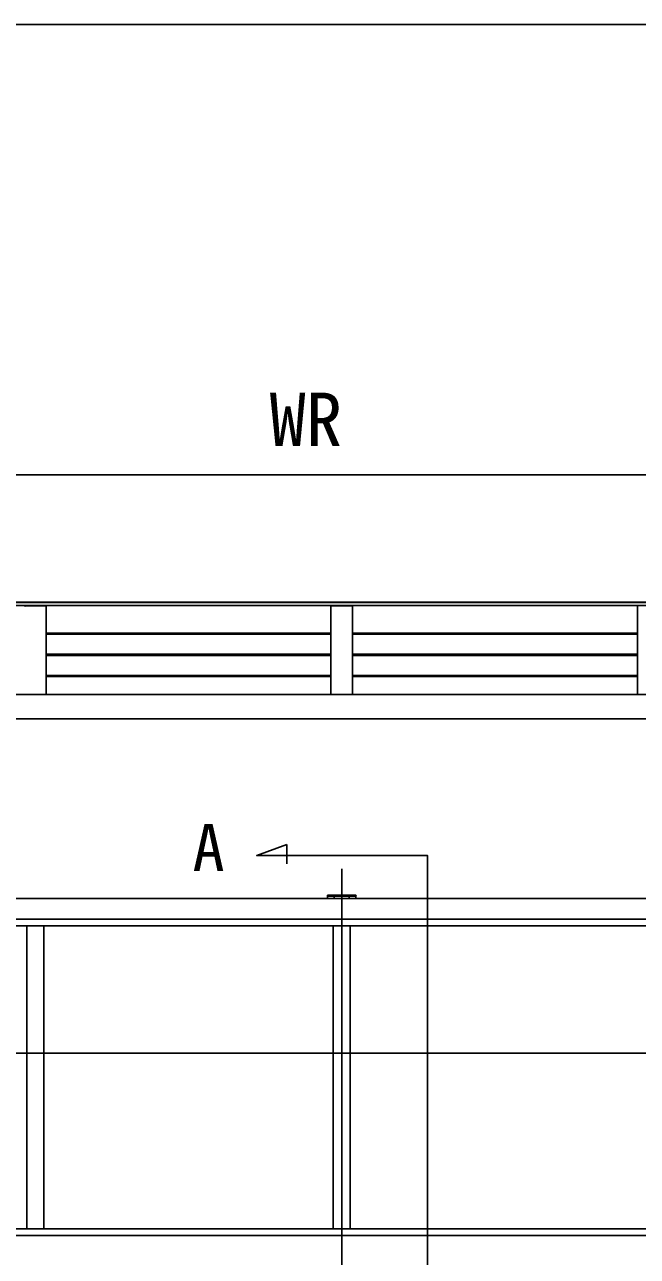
# Model space of a CAD drawing. Units: millimetres, scale not verified. Extents: x -8750 to 8750, y -13001 to 12944.
# Drawn here: x -752 to 680, y 9623 to 12499 of the extents above; entities that cross this region are included whole.
import ezdxf
from ezdxf.enums import TextEntityAlignment as Align

# ---------------------------------------------------------------- set-up
doc = ezdxf.new("R2010")
doc.units = ezdxf.units.MM
doc.header["$LTSCALE"] = 70
for name, color, linetype in [('0-2_USER1', 3, 'Continuous'), ('0-3_YKK_12', 2, 'Continuous'), ('0-4_YKK_13', 4, 'Continuous'), ('0-5_YKK_A1', 4, 'Continuous'), ('0-6_YKK_D', 6, 'Continuous'), ('0-7_YKK_ZWAK', 7, 'Continuous')]:
    doc.layers.add(name, color=color, linetype=linetype)
doc.styles.add('ＭＳ ゴシック', font='')
doc.styles.get('ＭＳ ゴシック').set_extended_font_data('MS Gothic')

msp = doc.modelspace()

# ---------------------------------------------------------------- linework, layer by layer
at = {"layer": '0-3_YKK_12'}
for p, q in [((-139.39, 10584.42), (-139.39, 10539.65)), ((-11, 10527.61), (-11, 7513.5))]:
    msp.add_line(p, q, dxfattribs=at)
for points in [[(-209.52, 9522.9), (189.73, 9522.9), (189.73, 10558.9), (-209.52, 10558.9), (-139.39, 10584.42)], [(2257, 9947.91), (2257, 10097.17), (-2279, 10097.17), (-2279, 9947.91), (-2304.52, 10018.04)]]:
    msp.add_lwpolyline(points, dxfattribs=at)
at = {"layer": '0-4_YKK_13'}
for p, q in [((-43.41, 10466.4), (-42.91, 10466.4)), ((-43, 10463.9), (21, 10463.9)), ((-42.91, 10466.4), (20.91, 10466.4)), ((20.91, 10466.4), (21.41, 10466.4)), ((22.5, 10463.9), (21, 10463.9)), ((22.4, 10465.46), (22.5, 10463.9))]:
    msp.add_line(p, q, dxfattribs=at)
msp.add_lwpolyline([(-43, 10463.9), (-44.5, 10463.9), (-44.41, 10465.46)], dxfattribs=at)
for centre, start, end in [((-43.41, 10465.4), 90, 176.5), ((21.41, 10465.4), 3.5, 90)]:
    msp.add_arc(centre, 1, start, end, dxfattribs=at)
at = {"layer": '0-5_YKK_A1'}
for p, q in [((2147.3, 11142.43), (-2169.3, 11142.43)), ((-2159, 11150.85), (2137, 11150.85)), ((2137, 11149.89), (-2159, 11149.89)), ((-2159, 11149.73), (2137, 11149.73)), ((-751.02, 11141.51), (-746.18, 11141.58)), ((-746.18, 11141.58), (-707.83, 11141.58)), ((-707.83, 11141.58), (-702.99, 11141.51)), ((-702, 11140.51), (-702, 10934.71)), ((-36, 11140.52), (-36, 10934.71)), ((-35.02, 11141.51), (-30.18, 11141.58)), ((-30.18, 11141.58), (8.17, 11141.58)), ((8.17, 11141.58), (13.01, 11141.51)), ((14, 11140.51), (14, 10934.71)), ((680, 11140.52), (680, 10934.71)), ((-36, 11078.48), (-702, 11078.48)), ((-36, 11075.5), (-702, 11075.5)), ((680, 11078.48), (14, 11078.48)), ((680, 11075.5), (14, 11075.5)), ((-36, 11029.05), (-702, 11029.05)), ((-36, 11026.07), (-702, 11026.07)), ((680, 11029.05), (14, 11029.05)), ((680, 11026.07), (14, 11026.07)), ((-36.03, 10976.57), (-702.03, 10976.57)), ((-36, 10979.61), (-702, 10979.61)), ((679.97, 10976.57), (13.97, 10976.57)), ((680, 10979.61), (14, 10979.61)), ((-2159, 10934.71), (2137, 10934.71)), ((-2159, 10878.39), (2137, 10878.39)), ((2137, 10458.9), (-2159, 10458.9)), ((-44, 10463.9), (-44, 10458.9)), ((-28.5, 10463.9), (-28.5, 10458.9)), ((6.5, 10463.9), (6.5, 10458.9)), ((22, 10463.9), (22, 10458.9)), ((-2159, 10410.4), (2137, 10410.4)), ((-2139, 10394.4), (2117, 10394.4)), ((-747, 10394.4), (-747, 9687.4)), ((-707, 10394.4), (-707, 9687.4)), ((-31, 10394.4), (-31, 9687.4)), ((9, 10394.4), (9, 9687.4)), ((-2159, 9687.4), (2137, 9687.4)), ((-2159, 9671.4), (2137, 9671.4))]:
    msp.add_line(p, q, dxfattribs=at)
for centre, start, end in [((-751, 11140.51), 90.66782, 179.85648), ((-703, 11140.51), 359.84961, 89.33225), ((-35, 11140.51), 90.66782, 179.85648), ((13, 11140.51), 359.84961, 89.33225)]:
    msp.add_arc(centre, 0.997, start, end, dxfattribs=at)
at = {"layer": '0-6_YKK_D'}
msp.add_line((-2179, 11447.67), (2157, 11447.67), dxfattribs=at)
at = {"layer": '0-7_YKK_ZWAK'}
msp.add_line((-8750, 12498.9), (8750, 12498.9), dxfattribs=at)

# ---------------------------------------------------------------- texts
at = {"layer": '0-2_USER1', "style": 'ＭＳ ゴシック'}
msp.add_text('A', height=110, dxfattribs=at).set_placement((-359.56, 10489.9), align=Align.BOTTOM_LEFT)
at = {"layer": '0-6_YKK_D', "style": 'ＭＳ ゴシック'}
msp.add_text('WR', height=124.6, dxfattribs=at).set_placement((-179.55, 11477.67), align=Align.BOTTOM_LEFT)

doc.saveas('drawing.dxf')
